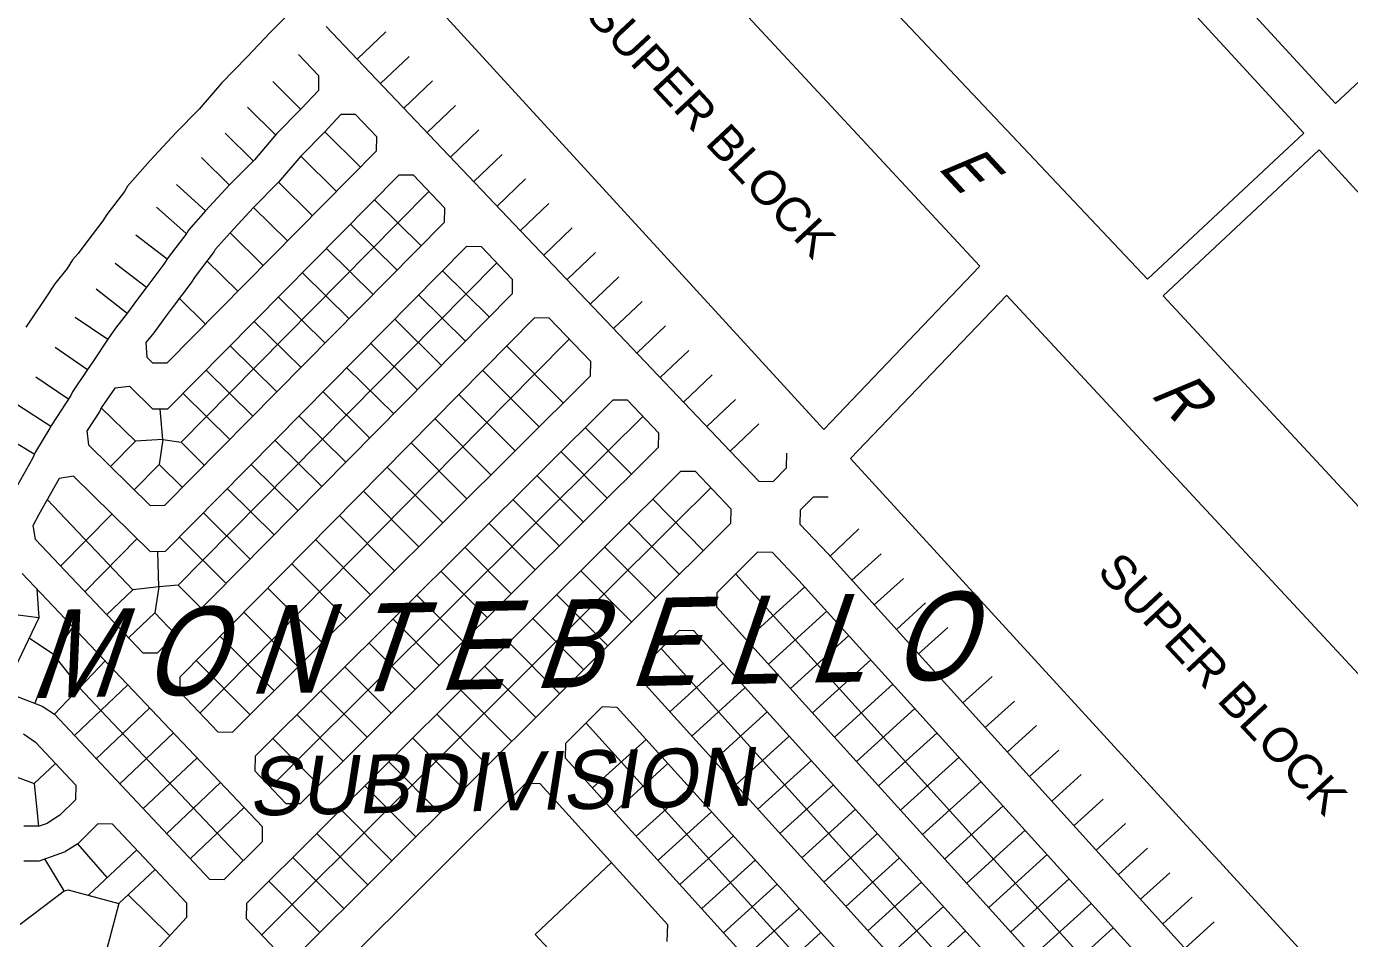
# Model space of a CAD drawing. Header units: metres. Extents: x -460 to 31334, y -1777 to 24987.
# Drawn here: x 75.7875 to 76.0672, y -751.7048 to -751.512 of the extents above; entities that cross this region are included whole.
import ezdxf
from ezdxf.enums import TextEntityAlignment as Align

# ---------------------------------------------------------------- set-up
doc = ezdxf.new("R2010")
doc.units = ezdxf.units.M
doc.header["$MEASUREMENT"] = 0
doc.layers.add('VICINITY_MAP', color=7, linetype='Continuous', lineweight=13)
doc.styles.add('LOT_NO', font='ARIALN.TTF', dxfattribs={"width": 1.5})
doc.styles.add('PX-0', font='leroy')
doc.styles.get("Standard").update_dxf_attribs({"font": 'arial.ttf'})

msp = doc.modelspace()

# ---------------------------------------------------------------- linework, layer by layer
at = {"layer": 'VICINITY_MAP', "color": 250, "lineweight": 0, "ltscale": 2}
for p, q in [((75.86462540460303, -751.4973773970183), (75.9560626920603, -751.5972034769222)), ((75.9889900117127, -751.5627576308581), (75.9560626920603, -751.5972034769222)), ((75.99466601393101, -751.5688739807835), (75.96170109147465, -751.6033591637994)), ((75.96170109147465, -751.6033591637994), (76.0756374712094, -751.7277484853079))]:
    msp.add_line(p, q, dxfattribs=at)
at = {"layer": 'VICINITY_MAP', "color": 250, "lineweight": 0}
for p, q in [((75.85090006603849, -751.5120502698717), (75.85744557705073, -751.5189281151307)), ((75.85744557705073, -751.5189281151307), (75.86347926299169, -751.5131859740557)), ((76.06421790264659, -751.5283433589292), (76.08037849128465, -751.5132339305935)), ((75.84503130228546, -751.517965706704), (75.84928930581464, -751.5224399012066)), ((75.85744557705073, -751.5189281151307), (75.93629165497703, -751.6017774331232)), ((75.8623734569212, -751.5241061975053), (75.86840714286222, -751.5183640564303)), ((75.84928930581464, -751.5224399012066), (75.84929822985174, -751.5255543204117)), ((75.83960282182267, -751.523704039837), (75.84552350349276, -751.5295626300021)), ((75.84929822985174, -751.5255543204117), (75.84559736203028, -751.5294879886843)), ((75.86730133679174, -751.5292842798799), (75.87333502273259, -751.5235421388046)), ((75.83425910643206, -751.5291043898992), (75.84017978810203, -751.5349629800644)), ((75.84559736203028, -751.5294879886843), (75.8403965766878, -751.5347438938729)), ((75.85400718633946, -751.530678793151), (75.8505928122031, -751.5343079460573)), ((75.85712160554465, -751.5306698691139), (75.85400718633946, -751.530678793151)), ((75.85712160554465, -751.5306698691139), (75.86151214112698, -751.5352833246993)), ((75.87222921666199, -751.5344623622544), (75.87826290260296, -751.5287202211794)), ((75.8771570965323, -751.5396404446288), (75.88319078247338, -751.5338983035539)), ((75.82957252900809, -751.5345995038949), (75.83549353622442, -751.5404577650453)), ((75.8403965766878, -751.5347438938729), (75.83571014964429, -751.5402388315445)), ((75.8505928122031, -751.5343079460573), (75.8455111352344, -751.5394434805177)), ((75.8505928122031, -751.5343079460573), (75.85814919149118, -751.5417725369944)), ((75.86151214112698, -751.5352833246993), (75.8614831115392, -751.5383976213949)), ((76.02452010502327, -751.565459026044), (76.05753703194517, -751.5345896745396)), ((75.8614831115392, -751.5383976213949), (75.81731162428355, -751.5831122633936)), ((75.8455111352344, -751.5394434805177), (75.84082483350767, -751.5449382712525)), ((75.8455111352344, -751.5394434805177), (75.85307182887766, -751.546912333403)), ((75.88208497640284, -751.5448185270034), (75.88811866234374, -751.5390763859284)), ((76.02781638588004, -751.5689846285868), (76.06080258608239, -751.5381440051922)), ((75.82451143796283, -751.539714802758), (75.83043244517904, -751.5455730639083)), ((75.83571014964429, -751.5402388315445), (75.83053139385487, -751.5454730554228)), ((75.86622272169058, -751.5434764636881), (75.81738738853602, -751.5929123005722)), ((75.84082483350767, -751.5449382712525), (75.83554802376534, -751.5502715993102)), ((75.84082483350767, -751.5449382712525), (75.84801012324073, -751.5520362803092)), ((75.86933701838609, -751.5435054932757), (75.86622272169058, -751.5434764636881)), ((75.86933701838609, -751.5435054932757), (75.87587433364678, -751.5503747266617)), ((75.88701285627315, -751.5499966093779), (75.89304654221394, -751.5442544683028)), ((75.81923899946077, -751.5454166018003), (75.82542022551422, -751.5510004512835)), ((75.83053139385487, -751.5454730554228), (75.82542022551422, -751.5510004512835)), ((75.8725822373737, -751.5469154812794), (75.86604469283446, -751.5535334147424)), ((75.81499686360928, -751.5502237783921), (75.82124217372359, -751.555735007995)), ((75.83554802376534, -751.5502715993102), (75.83057124722512, -751.5556536591861)), ((75.83554802376534, -751.5502715993102), (75.8427374971767, -751.5573737412255)), ((75.86110669508889, -751.5486553995167), (75.87098269057998, -751.5584114299683)), ((75.87587433364678, -751.5503747266617), (75.87584530405888, -751.5534890233572)), ((75.8919407361434, -751.5551746917524), (75.89797442208459, -751.5494325506774)), ((75.87584530405888, -751.5534890233572), (75.81681740286416, -751.6132427612063)), ((75.82542022551422, -751.5510004512835), (75.82178696674157, -751.5551176500566)), ((75.86604469283446, -751.5535334147424), (75.83047554813169, -751.5895399354733)), ((75.81068480098804, -751.5560987078663), (75.81731352053401, -751.5611422807408)), ((75.82143127997068, -751.5557303489329), (75.81750735959417, -751.5608875199197)), ((75.82178696674157, -751.5551176500566), (75.82143127997068, -751.5557303489329)), ((75.83057124722512, -751.5556536591861), (75.82744538601884, -751.5591958764436)), ((75.83057124722512, -751.5556536591861), (75.83758869028583, -751.5625858604262)), ((75.85602538870279, -751.5537991881927), (75.86590138419393, -751.5635552186441)), ((75.89686861601399, -751.560352774127), (75.9029023019549, -751.5546106330519)), ((75.88058491421026, -751.5585678656504), (75.81689316711635, -751.6230427983846)), ((75.85094408231674, -751.5589429768685), (75.86082007780777, -751.56869900732)), ((75.88369921090572, -751.5585968952382), (75.88058491421026, -751.5585678656504)), ((75.88369921090572, -751.5585968952382), (75.89023652616646, -751.565466128624)), ((75.81750735959417, -751.5608875199197), (75.81661401781093, -751.5622703000043)), ((75.8272170674079, -751.5595891734893), (75.82319282509911, -751.5648781966308)), ((75.82569964741248, -751.5615835040628), (75.83221795703452, -751.5680226349052)), ((75.82744538601884, -751.5591958764436), (75.8272170674079, -751.5595891734893)), ((75.90179649588424, -751.5655308565015), (75.90783018182532, -751.5597887154265)), ((75.80628934244709, -751.5620644474529), (75.81290811044829, -751.5671210728401)), ((75.81661401781093, -751.5622703000043), (75.81296082845734, -751.5670520686635)), ((75.84586277593058, -751.5640867655442), (75.85573877142184, -751.5738427959958)), ((75.87551253331742, -751.5637026190807), (75.8853885288085, -751.5734586495324)), ((75.88694442989345, -751.5620068832417), (75.88045053106293, -751.5685806343065)), ((75.80229438000964, -751.5675018531671), (75.80883354125353, -751.5726610120507)), ((75.81296082845734, -751.5670520686635), (75.81103600354066, -751.5696834947104)), ((75.82229576652571, -751.5662667298369), (75.8185204001324, -751.5712084196724)), ((75.82319282509911, -751.5648781966308), (75.82229576652571, -751.5662667298369)), ((75.89023652616646, -751.565466128624), (75.89020749657885, -751.5685804253195)), ((75.90672437575478, -751.5707089388761), (75.91275806169557, -751.5649667978009)), ((75.81103600354066, -751.5696834947104), (75.80891679432068, -751.5725554899603)), ((75.89020749657885, -751.5685804253195), (75.81524621054956, -751.6444634728874)), ((75.81984076328149, -751.5694801569098), (75.82537628383142, -751.5749484367504)), ((75.88045053106293, -751.5685806343065), (75.82484781913217, -751.6248670650477)), ((75.8407814695446, -751.5692305542201), (75.85065746503562, -751.5789865846716)), ((75.88033373681475, -751.5785755977815), (75.8704577413236, -751.5688195673299)), ((75.91165225562497, -751.5758870212507), (75.91768594156605, -751.5701448801755)), ((75.80891679432068, -751.5725554899603), (75.80636053843148, -751.5757955083077)), ((75.8185204001324, -751.5712084196724), (75.81662976662642, -751.5737931026792)), ((75.7978558109566, -751.5735015232791), (75.80475428184667, -751.5781693546307)), ((75.80636053843148, -751.5757955083077), (75.80476852366422, -751.5781483070059)), ((75.81662976662642, -751.5737931026792), (75.81443547291377, -751.5767668539543)), ((75.89494710673034, -751.5736592676126), (75.81997710649267, -751.649551136543)), ((75.83570016315832, -751.5743743428959), (75.84557615864952, -751.5841303733475)), ((75.87527894482093, -751.5836925460308), (75.86540294933019, -751.5739365155791)), ((75.8980614034258, -751.5736882972004), (75.89494710673034, -751.5736592676126)), ((75.8980614034258, -751.5736882972004), (75.90675045912963, -751.582818521024)), ((75.91658013549551, -751.5810651036252), (75.92261382143641, -751.57532296255)), ((75.80476852366422, -751.5781483070059), (75.80157378556908, -751.5829323689877)), ((75.81443547291377, -751.5767668539543), (75.812795285302, -751.5788457686577)), ((75.9022803689777, -751.5781214716562), (75.89495216087079, -751.5855397910823)), ((75.79360366526777, -751.5798167754945), (75.80045899270937, -751.5845477411283)), ((75.812795285302, -751.5788457686577), (75.81299256809677, -751.5819539459569)), ((75.83061885677222, -751.5795181315716), (75.84049485226336, -751.5892741620233)), ((75.8702241528274, -751.5888094942799), (75.86034815733632, -751.5790534638284)), ((75.88905879855321, -751.579619981378), (75.90100041204846, -751.5916151847348)), ((75.92150801536582, -751.5862431859996), (75.92754170130672, -751.5805010449245)), ((75.80157378556908, -751.5829323689877), (75.80046805083651, -751.5845346155992)), ((75.81299256809677, -751.5819539459569), (75.81419728536144, -751.5831363404003)), ((75.81419728536144, -751.5831363404003), (75.81731162428355, -751.5831122633936)), ((75.8651693608337, -751.5939264425291), (75.85529336534279, -751.5841704120776)), ((75.90675045912963, -751.582818521024), (75.90670842856957, -751.5859326693918)), ((75.78954044469577, -751.5860705893392), (75.79626581617504, -751.5906739517387)), ((75.80046805083651, -751.5845346155992), (75.79724162089741, -751.5892483309251)), ((75.82553755038617, -751.5846619202476), (75.83541354587726, -751.5944179506992)), ((75.89495216087079, -751.5855397910823), (75.82932068730872, -751.6519783021334)), ((75.90670842856957, -751.5859326693918), (75.83111106989156, -751.6611922887371)), ((75.88401022366361, -751.5847306360743), (75.8959095201543, -751.596683332522)), ((75.92643589523618, -751.5914212683741), (75.93246958117732, -751.5856791272992)), ((75.79724162089741, -751.5892483309251), (75.79689986202737, -751.5900311138448)), ((75.80618837214342, -751.5884661490205), (75.80334022114215, -751.5926272104033)), ((75.80623992960943, -751.5883914405281), (75.80618837214342, -751.5884661490205)), ((75.80623992960943, -751.5883914405281), (75.80934021644214, -751.5880949473918)), ((75.80934021644214, -751.5880949473918), (75.81427304961392, -751.5929363775788)), ((75.83047554813169, -751.5895399354733), (75.82021660777173, -751.5999250249051)), ((75.82065953516019, -751.5895999179932), (75.83053553065145, -751.5993559484448)), ((75.86011456883995, -751.5990433907783), (75.85023857334875, -751.5892873603267)), ((75.87891915431476, -751.5897989605231), (75.89081845080528, -751.601751656971)), ((75.78568550484061, -751.5920092492918), (75.79267195709701, -751.5965443385992)), ((75.79689986202737, -751.5900311138448), (75.7928421160459, -751.5962822032163)), ((75.80334022114215, -751.5926272104033), (75.80303270980346, -751.593331550933)), ((75.80334022114215, -751.5926272104033), (75.81056792792015, -751.5997209913116)), ((75.91145961332455, -751.5909970043916), (75.83585347146794, -751.6662653676758)), ((75.91457376169217, -751.591039034952), (75.91145961332455, -751.5909970043916)), ((75.91457376169217, -751.591039034952), (75.92110945082476, -751.5979065596467)), ((75.93136377510672, -751.5965993507485), (75.93739746104768, -751.5908572096737)), ((75.80303270980346, -751.593331550933), (75.80037573679635, -751.597424704078)), ((75.81738738853602, -751.5929123005722), (75.81427304961392, -751.5929363775788)), ((75.81639602779057, -751.5993110031582), (75.815830219075, -751.5929243390755)), ((75.85505977684625, -751.6041603390275), (75.84518378135505, -751.594404308576)), ((75.87391272192548, -751.5949523017538), (75.88572738145615, -751.60681998142)), ((75.9178245119, -751.5944548350113), (75.91049935194906, -751.6017472690222)), ((75.78206338847355, -751.5980778168415), (75.78919139804219, -751.6023869965488)), ((75.79246089536531, -751.5969787727597), (75.78945562513053, -751.6019499265394)), ((75.7928421160459, -751.5962822032163), (75.79246089536531, -751.5969787727597)), ((75.8007160683083, -751.6005204852534), (75.80037573679635, -751.597424704078)), ((75.90560225437719, -751.5968281949578), (75.91539644952076, -751.6066663430865)), ((75.92110945082476, -751.5979065596467), (75.9210674202647, -751.6010207080145)), ((75.93629165497703, -751.6017774331232), (75.94232534091816, -751.5960352920481)), ((75.8007160683083, -751.6005204852534), (75.81370306394183, -751.6132668382128)), ((75.81056792792015, -751.5997209913116), (75.80533444161381, -751.6050532823616)), ((75.81639602779057, -751.5993110031582), (75.81056792792015, -751.5997209913116)), ((75.81639602779057, -751.5993110031582), (75.81556919361248, -751.6046295859978)), ((75.81639602779057, -751.5993110031582), (75.82021660777173, -751.5999250249051)), ((75.82021660777173, -751.5999250249051), (75.82515460551735, -751.604803040131)), ((75.8500049848526, -751.6092772872767), (75.84012898936152, -751.5995212568251)), ((75.9210674202647, -751.6010207080145), (75.84545005949235, -751.6763002400927)), ((75.8688639710565, -751.6000631345937), (75.88063631210713, -751.6118883058691)), ((75.78881534426068, -751.6033788119593), (75.78567305141712, -751.6090251946016)), ((75.78945562513053, -751.6019499265394), (75.78881534426068, -751.6033788119593)), ((75.91049935194906, -751.6017472690222), (75.84449180761169, -751.6674599175539)), ((75.90052475096661, -751.6018830140756), (75.91031894611012, -751.6117211622044)), ((75.93629165497703, -751.6017774331232), (75.94234794522873, -751.6081412184897)), ((75.94819244853056, -751.6053586023733), (75.94823447909096, -751.6022444540056)), ((75.81556919361248, -751.6046295859978), (75.81031842786814, -751.6099449177892)), ((75.81556919361248, -751.6046295859978), (75.82052299870281, -751.6094915995038)), ((75.92581860501963, -751.6060850430143), (75.83405277549224, -751.6974408988261)), ((75.84495019285873, -751.6143942355259), (75.83507419736765, -751.6046382050744)), ((75.8638152201874, -751.6051739674336), (75.87554524275794, -751.6169566303182)), ((75.92893275338736, -751.6061270735746), (75.92581860501963, -751.6060850430143)), ((75.92893275338736, -751.6061270735746), (75.93641993111083, -751.6139943966473)), ((75.94819244853056, -751.6053586023733), (75.94535655659757, -751.6081818246541)), ((75.79443592839243, -751.6075529755433), (75.79170370494131, -751.612462504934)), ((75.79751836695351, -751.6071077125405), (75.79443592839243, -751.6075529755433)), ((75.79751836695351, -751.6071077125405), (75.8137788281943, -751.6230668753913)), ((75.89544724755609, -751.6069378331936), (75.90524144269972, -751.6167759813222)), ((75.94234794522873, -751.6081412184897), (75.94535655659757, -751.6081818246541)), ((75.79194421404242, -751.6120303343885), (75.81003897648361, -751.6310954706616)), ((75.83989540086515, -751.619511183775), (75.83001940537406, -751.6097551533235)), ((75.85876646931837, -751.6102848002735), (75.87045417340892, -751.6220249547672)), ((75.89036974414552, -751.6119926523113), (75.90016393928926, -751.62183080044)), ((75.91995494311175, -751.6119225083821), (75.93061735120637, -751.6228551810598)), ((75.9321835035953, -751.6095428736342), (75.92480149224565, -751.6168919050536)), ((75.95390089939872, -751.6114288066148), (75.95111850438047, -751.6141987709841)), ((75.95390089939872, -751.6114288066148), (75.95701504776662, -751.6114708371749)), ((75.79170370494131, -751.612462504934), (75.79013147677313, -751.6151565698233)), ((75.79477104467321, -751.6261404261215), (75.80563370931998, -751.6150726815843)), ((75.81370306394183, -751.6132668382128), (75.81681740286416, -751.6132427612063)), ((75.8348406088715, -751.6246281320243), (75.82496461338025, -751.6148721015727)), ((75.93641993111083, -751.6139943966473), (75.93637773881238, -751.617120528605)), ((75.95107647382025, -751.6173129193515), (75.95111850438047, -751.6141987709841)), ((75.79013147677313, -751.6151565698233), (75.78897729840412, -751.6174262461038)), ((75.78942553719662, -751.6205082533409), (75.78897729840412, -751.6174262461038)), ((75.92480149224565, -751.6168919050536), (75.84370221562665, -751.6976288619296)), ((75.93637773881238, -751.617120528605), (75.84456016174568, -751.7085279007682)), ((75.85371771844916, -751.6153956331133), (75.86536310405984, -751.6270932792162)), ((75.88529224073505, -751.6170474714293), (75.89508643587862, -751.6268856195579)), ((75.91483568988514, -751.6170188907942), (75.92560930454317, -751.6278408537357)), ((75.95107647382025, -751.6173129193515), (75.95691615347994, -751.6234490961892)), ((75.78942553719662, -751.6205082533409), (75.81213193423133, -751.6444323338666)), ((75.79987422724201, -751.6315172787557), (75.81092097446117, -751.6202619762894)), ((75.81990982138672, -751.6199890498219), (75.8297858168778, -751.6297450802734)), ((75.84866896758001, -751.6205064659532), (75.8602720347107, -751.6321616036654)), ((75.95740648404671, -751.6239906736042), (75.96345332952927, -751.6182360088503)), ((75.81689316711635, -751.6230427983846), (75.8137788281943, -751.6230668753913)), ((75.8155432024526, -751.6304680872291), (75.81533599765538, -751.6230548368881)), ((75.88021473732454, -751.622102290547), (75.8900089324681, -751.6319404386757)), ((75.90976698509644, -751.622064950599), (75.92054059975436, -751.6328869135405)), ((75.94209212894094, -751.6231848201203), (75.93355938279592, -751.6316794453038)), ((75.94520627730856, -751.6232268506803), (75.94209212894094, -751.6231848201203)), ((75.94520627730856, -751.6232268506803), (75.95081106433753, -751.6291162087189)), ((75.95691615347994, -751.6234490961892), (76.05211208574065, -751.7285944214266)), ((75.968204731725, -751.6235072245877), (75.96203012712255, -751.6290975562563)), ((75.82484781913217, -751.6248670650477), (75.81961992940825, -751.6301592395236)), ((75.84362021671097, -751.625617298793), (75.85518096536168, -751.6372299281145)), ((75.78664622214751, -751.6276627315385), (75.83745165995589, -751.6811927294247)), ((75.87513723391402, -751.6271571096648), (75.8849314290573, -751.6369952577935)), ((75.90469828030791, -751.6271110104036), (75.9154718949656, -751.6379329733452)), ((75.93745144366062, -751.6278047726396), (75.9453654051353, -751.6365458609762)), ((75.97289803110414, -751.6286910436643), (75.96672342650163, -751.6342813753326)), ((75.78973580308934, -751.6309179984631), (75.7901640577893, -751.6370099038355)), ((75.81003897648361, -751.6310954706616), (75.80448072928243, -751.63637081521)), ((75.8155432024526, -751.6304680872291), (75.81003897648361, -751.6310954706616)), ((75.8155432024526, -751.6304680872291), (75.81465741445749, -751.6359615831417)), ((75.81961992940825, -751.6301592395236), (75.8155432024526, -751.6304680872291)), ((75.81961992940825, -751.6301592395236), (75.82455792715388, -751.6350372547494)), ((75.83857146584205, -751.630728131633), (75.8500898960126, -751.6422982525635)), ((75.93347863421855, -751.6347928303253), (75.93355938279592, -751.6316794453038)), ((75.93970535091626, -751.6416703316723), (75.95205456012116, -751.6304896683353)), ((75.95081106433753, -751.6291162087189), (76.0450495370714, -751.7332040056459)), ((75.8700597305035, -751.6322119287826), (75.8798539256469, -751.6420500769112)), ((75.89962957551899, -751.6321570702085), (75.91040319017719, -751.6429790331499)), ((75.97759133048339, -751.6338748627408), (75.97141672588106, -751.6394651944092)), ((75.7901640577893, -751.6370099038355), (75.78005614849417, -751.6357617251325)), ((75.7901640577893, -751.6370099038355), (75.78274191685472, -751.6525569394034)), ((75.81465741445749, -751.6359615831417), (75.80909916725625, -751.64123692769)), ((75.81465741445749, -751.6359615831417), (75.81896987835518, -751.6405053129721)), ((75.83352271497301, -751.6358389644728), (75.84499882666364, -751.6473665770126)), ((75.86498222709258, -751.6372667479004), (75.87477642223621, -751.6471048960292)), ((75.89456087073046, -751.6372031300131), (75.90533448538832, -751.6480250929548)), ((75.93347863421855, -751.6347928303253), (76.0337073090588, -751.7454968947102)), ((75.94436346174052, -751.6468152844657), (75.95671267094531, -751.6356346211286)), ((75.9453654051353, -751.6365458609762), (76.03386951079415, -751.7342999640489)), ((75.79734462925359, -751.6389348656738), (75.79327232872174, -751.6447912799906)), ((75.92551075454139, -751.6396921154458), (75.91780065901565, -751.6473677652904)), ((75.92862413956283, -751.639772864023), (75.92551075454139, -751.6396921154458)), ((75.92862413956283, -751.639772864023), (76.0140840471156, -751.7341646049406)), ((75.98228462986259, -751.6390586818172), (75.97611002526014, -751.6446490134858)), ((75.79327232872174, -751.6447912799906), (75.78810089819069, -751.641331570043)), ((75.82847396410403, -751.6409497973126), (75.8399077573145, -751.6524349014617)), ((75.85990472368223, -751.6423215670184), (75.8696989188258, -751.652159715147)), ((75.88949216594165, -751.6422491898179), (75.90026578059968, -751.6530711527594)), ((75.94902157256462, -751.6519602372589), (75.96137078176952, -751.6407795739218)), ((75.79327232872174, -751.6447912799906), (75.78932549740523, -751.6550819680305)), ((75.7988146510549, -751.6517731715528), (75.79327232872174, -751.6447912799906)), ((75.81213193423133, -751.6444323338666), (75.81524621054956, -751.6444634728874)), ((75.92169271988035, -751.6434930926262), (75.9291608744515, -751.6517417805968)), ((75.98697792924168, -751.6442425008938), (75.98080332463934, -751.6498328325624)), ((75.80418226599159, -751.6461391866267), (75.79344703611815, -751.6574071564788)), ((75.82342732499109, -751.6460584924291), (75.83481881742227, -751.6575011059673)), ((75.85482722027166, -751.6473763861361), (75.86462141541517, -751.6572145342648)), ((75.884423461153, -751.6472952496226), (75.89519707581115, -751.6581172125642)), ((75.91780065901565, -751.6473677652904), (75.91771991043817, -751.6504811503119)), ((75.93482092867043, -751.6466173099006), (75.9235008202325, -751.656866251293)), ((75.95367968338877, -751.6571051900521), (75.96602889259356, -751.645924526715)), ((75.77590168412644, -751.649933475876), (75.79086138930336, -751.6556710351773)), ((75.79770241793659, -751.6619347013581), (75.80899843149649, -751.6512136302377)), ((75.81997710649267, -751.649551136543), (75.81994596747165, -751.6526654128613)), ((75.91771991043817, -751.6504811503119), (76.00543138830352, -751.7473597841794)), ((75.95833779421292, -751.6622501428456), (75.97068700341777, -751.6510694795085)), ((75.99167122862093, -751.6494263199703), (75.98549662401854, -751.6550166516388)), ((75.79875046962593, -751.6518405380102), (75.80329399641658, -751.6566277220204)), ((75.81994596747165, -751.6526654128613), (75.82799695070725, -751.661148148847)), ((75.82932068730872, -751.6519783021334), (75.82420695968318, -751.6571549107164)), ((75.84974971686125, -751.652431205254), (75.85954391200477, -751.6622693533826)), ((75.87935475636442, -751.6523413094274), (75.89012837102234, -751.663163272369)), ((75.92815685666432, -751.6620089128891), (75.93947696510213, -751.6517599714967)), ((75.9291608744515, -751.6517417805968), (76.008313493792, -751.7391670277296)), ((75.79086138930336, -751.6556710351773), (75.79344703611815, -751.6574071564788)), ((75.80218410748876, -751.6669093383971), (75.81360625212727, -751.6560685559951)), ((75.80329399641658, -751.6566277220204), (75.82787369194199, -751.6825255610366)), ((75.90925957064303, -751.6558706954318), (75.90154947511718, -751.6635463452764)), ((75.91237295566458, -751.655951444009), (75.90925957064303, -751.6558706954318)), ((75.91237295566458, -751.655951444009), (76.0020135262713, -751.7549607895457)), ((75.93281289309613, -751.667151574485), (75.94413300153394, -751.6569026330927)), ((75.96299590503708, -751.6673950956388), (75.97534511424192, -751.6562144323018)), ((75.99636452800019, -751.6546101390469), (75.99018992339774, -751.6602004707154)), ((75.826227953733, -751.6922846556143), (75.79344703611815, -751.6574071564788)), ((75.84467221345062, -751.6574860243718), (75.8544664085943, -751.6673241725005)), ((75.87428605157572, -751.6573873692321), (75.88505966623353, -751.6682093321738)), ((75.90582716033401, -751.6592877710785), (75.91322803477476, -751.6674621471432)), ((76.00105782737933, -751.6597939581235), (75.99488322277688, -751.665384289792)), ((75.75714319803456, -751.6601919903234), (75.78914742860991, -751.6720449662462)), ((75.78689199971308, -751.661582741659), (75.78947764652793, -751.6633188629604)), ((75.8071770762125, -751.6721700667118), (75.81859922085084, -751.6613292843099)), ((75.82799695070725, -751.661148148847), (75.83111106989156, -751.6611922887371)), ((75.83959471003999, -751.6625408434896), (75.8493889051835, -751.6723789916183)), ((75.86921734678697, -751.6624334290368), (75.879990961445, -751.6732553919784)), ((75.93746892952777, -751.672294236081), (75.94878903796575, -751.6620452946888)), ((75.96765401586123, -751.6725400484321), (75.98000322506607, -751.661359385095)), ((75.7979854756311, -751.6723708305005), (75.78947764652793, -751.6633188629604)), ((75.90146872653969, -751.6666597302979), (75.90154947511718, -751.6635463452764)), ((75.91850246464168, -751.6627215779806), (75.90718235620403, -751.6729705193729)), ((76.0057511267587, -751.6649777771997), (75.99957652215608, -751.6705681088683)), ((75.78914742860991, -751.6720449662462), (75.7936774409867, -751.6677872652585)), ((75.81217004493607, -751.6774307950268), (75.82359218957464, -751.6665900126247)), ((75.83585347146794, -751.6662653676758), (75.8358093315781, -751.6693794868603)), ((75.84449180761169, -751.6674599175539), (75.83909073358484, -751.6728368617016)), ((75.86414864199821, -751.6674794888415), (75.87492225665619, -751.6783014517831)), ((75.90146872653969, -751.6666597302979), (75.995731864883, -751.770774770758)), ((75.91180207970393, -751.6780730727952), (75.92312218814197, -751.6678241314028)), ((75.91322803477476, -751.6674621471432), (75.99176333427874, -751.7542055553208)), ((75.94212496595964, -751.6774368976771), (75.95344507439762, -751.6671879562848)), ((75.97231212668527, -751.6776850012255), (75.98466133589022, -751.6665043378883)), ((75.8358093315781, -751.6693794868603), (75.84233594030775, -751.6762561002029)), ((76.01044442613795, -751.6701615962764), (76.00426982153527, -751.6757519279449)), ((75.78914742860991, -751.6720449662462), (75.79010144010692, -751.6810808508795)), ((75.7979854756311, -751.6723708305005), (75.79792629590577, -751.6754847001806)), ((75.8171630136597, -751.6826915233414), (75.82858515829821, -751.6718507409394)), ((75.89300838674467, -751.6720492754177), (75.85038906183604, -751.7144781939072)), ((75.85907993720963, -751.6725255486463), (75.86985355186738, -751.6833475115878)), ((75.89612177176599, -751.6721300239951), (75.89300838674467, -751.6720492754177)), ((75.89612177176599, -751.6721300239951), (75.92304621183877, -751.7018684691266)), ((75.91642180320451, -751.6831756262172), (75.92774191164204, -751.6729266848251)), ((75.94678100239145, -751.6825795592732), (75.95810111082932, -751.6723306178808)), ((75.97697023750953, -751.6828299540186), (75.98931944671438, -751.6716492906817)), ((75.79461371130066, -751.67875104728), (75.79792629590577, -751.6754847001806)), ((75.84233594030775, -751.6762561002029), (75.84545005949235, -751.6763002400927)), ((76.01513772551704, -751.6753454153529), (76.00896312091459, -751.6809357470215)), ((75.79461371130066, -751.67875104728), (75.79197705358308, -751.6804086729026)), ((75.82215598238344, -751.6879522516562), (75.83357812702172, -751.6771114692541)), ((75.85401123242093, -751.6775716084511), (75.86478484707897, -751.6883935713927)), ((75.92104152670464, -751.6882781796396), (75.9323616351424, -751.6780292382472)), ((75.95143703882326, -751.6877222208693), (75.96275714726102, -751.6774732794769)), ((75.98162834833363, -751.687974906812), (75.99397755753853, -751.6767942434749)), ((75.79010144010692, -751.6810808508795), (75.78698701890517, -751.6810726531719)), ((75.79010144010692, -751.6810808508795), (75.79197705358308, -751.6804086729026)), ((75.7983968685819, -751.684768624896), (75.80264381890294, -751.6805809540845)), ((75.80575768858279, -751.6806401338098), (75.80264381890294, -751.6805809540845)), ((75.8213557480891, -751.6972358042955), (75.80575768858279, -751.6806401338098)), ((75.83740752006582, -751.684306848609), (75.83745165995589, -751.6811927294247)), ((75.98628645915784, -751.6931198596053), (75.99863566836274, -751.6819391962683)), ((76.01983102489623, -751.6805292344294), (76.01365642029407, -751.6861195660979)), ((75.7983968685819, -751.684768624896), (75.79576021086433, -751.6864262505186)), ((75.80461618101293, -751.6919413581294), (75.7983968685819, -751.684768624896)), ((75.82787369194199, -751.6825255610366), (75.83337473813157, -751.6883216136562)), ((75.83740752006582, -751.684306848609), (75.82934195619708, -751.6923363787034)), ((75.84894252763229, -751.6826176682557), (75.85971614229027, -751.6934396311974)), ((75.92566125020494, -751.6933807330618), (75.93698135864253, -751.6831317916693)), ((75.95609307525507, -751.6928648824654), (75.96741318369288, -751.682615941073)), ((75.79008201374955, -751.6884611895387), (75.79576021086433, -751.6864262505186)), ((75.80064926836451, -751.695669808848), (75.81086204428686, -751.6860709507181)), ((75.84387382284359, -751.6876637280606), (75.85464743750134, -751.698485691002)), ((75.96074911168682, -751.6980075440614), (75.9720692201247, -751.6877586026691)), ((75.99094456998199, -751.6982648123986), (76.00329377918689, -751.6870841490617)), ((76.02452432427549, -751.685713053506), (76.0183497196731, -751.6913033851745)), ((75.79008201374955, -751.6884611895387), (75.7869675925478, -751.6884529918309)), ((75.79551325812355, -751.6947462643232), (75.79144478065984, -751.6879728043162)), ((75.80706292542106, -751.697430824835), (75.81474913734621, -751.6902066520552)), ((75.91117851221543, -751.688760418109), (75.89503571881062, -751.7039285917074)), ((75.93028097370507, -751.698483286484), (75.941601082143, -751.6882343450916)), ((75.826227953733, -751.6922846556143), (75.82934195619708, -751.6923363787034)), ((75.83880511805478, -751.6927097878654), (75.84957873271293, -751.7035317508069)), ((75.93490069720536, -751.703585839906), (75.94622080564312, -751.6933368985138)), ((75.96540514811858, -751.7031502056575), (75.9767252565565, -751.6929012642652)), ((75.99560268080609, -751.7034097651919), (76.00795189001099, -751.6922291018549)), ((76.02921762365463, -751.6908968725825), (76.02304301905224, -751.696487204251)), ((75.78619261605706, -751.7017980570636), (75.79551325812355, -751.6947462643232)), ((75.79551325812355, -751.6947462643232), (75.79638119481467, -751.6944979118026)), ((75.79638119481467, -751.6944979118026), (75.80706292542106, -751.697430824835)), ((75.80903022996796, -751.6955817803257), (75.81782353501944, -751.7042201321173)), ((76.03391092303394, -751.6960806916592), (76.02773631843144, -751.7016710233275)), ((75.80706292542106, -751.697430824835), (75.80267239699884, -751.7140106802958)), ((75.8213557480891, -751.6972358042955), (75.8213744214487, -751.7003501803051)), ((75.83405277549224, -751.6974408988261), (75.83400105240338, -751.7005549012903)), ((75.84370221562665, -751.6976288619296), (75.83726971776463, -751.7040326219156)), ((75.93952042070566, -751.7086883933283), (75.95084052914319, -751.6984394519361)), ((75.97006118455045, -751.7082928672535), (75.98138129298837, -751.6980439258612)), ((76.00026079163024, -751.7085547179853), (76.01261000083514, -751.6973740546482)), ((75.8213744214487, -751.7003501803051), (75.81427264859013, -751.7080900839294)), ((75.84144615928147, -751.7084761776792), (75.83400105240338, -751.7005549012903)), ((76.03860422241314, -751.7012645107355), (76.03242961781064, -751.706854842404)), ((75.89503571881062, -751.7039285917074), (75.90883996106231, -751.7186198153626)), ((75.92304621183877, -751.7018684691266), (75.92290334668485, -751.7054055054748)), ((75.94414014420579, -751.7137909467507), (75.95546025264366, -751.7035420053583)), ((75.97471722098248, -751.7134355288495), (75.98603732942001, -751.7031865874573)), ((76.00491890245445, -751.7136996707785), (76.01726811165923, -751.7025190074414))]:
    msp.add_line(p, q, dxfattribs=at)
for points in [[(76.06421790264659, -751.5283433589292), (75.98196427424637, -751.4388159524216)], [(76.05753703194512, -751.5345896745395), (75.9752648713582, -751.4450420970237)], [(75.89666200505724, -751.4632615939227), (75.9890363836156, -751.5627091203977)], [(75.94096794513945, -751.4769162245549), (76.0245201050231, -751.5654590260436)], [(76.14231721881578, -751.6268670658395), (76.06080258608239, -751.5381440051921)], [(75.99471508696195, -751.5688226446258), (76.11047179802961, -751.6934428993784)], [(76.02783264509219, -751.5689694269497), (76.10964680024028, -751.6572795283773)]]:
    msp.add_lwpolyline(points, dxfattribs=at)
at = {"layer": 'VICINITY_MAP', "color": 250, "lineweight": 0, "ltscale": 2}
msp.add_lwpolyline([(75.84532938895723, -751.5070292226), (75.83908490246114, -751.5133110318025), (75.83420601328146, -751.5184968240268), (75.82873361978056, -751.5240272159774), (75.82404690697109, -751.5295224887155), (75.81909174800245, -751.5345307208954), (75.81367412001941, -751.5403895329108), (75.80888381985403, -751.5458178877843), (75.80823768976182, -751.5469308984831), (75.8045425379812, -751.5517874010941), (75.80365767176153, -751.5531570620786), (75.80028308818248, -751.5575741553175), (75.79849724903579, -751.5600155740705), (75.79730011127691, -751.5613435628458), (75.79615277664703, -751.5631796769057), (75.79357578842331, -751.566445973195), (75.79163238335502, -751.569318082808), (75.78847799536948, -751.5740417212363), (75.78742374597658, -751.5755693638683)], dxfattribs=at)
at = {"layer": 'VICINITY_MAP', "color": 250, "lineweight": 0}
for points, knots in [([(76.56406312716598, -751.5783062179324), (76.56330217549652, -751.5777664104359), (76.56072139233004, -751.5760793605117), (76.55660389475787, -751.5740202630653), (76.55284570134222, -751.5708777329301), (76.5520436866529, -751.5671342264446), (76.55138543811137, -751.563630591741), (76.55216179040298, -751.557920201307), (76.5568192833552, -751.5526289125125), (76.55612728808603, -751.5450855235842), (76.55994921796832, -751.5397663750448), (76.5579177870577, -751.5309347462149), (76.5551914296181, -751.5216750707345), (76.554235366314, -751.5100283250838), (76.54647938408425, -751.4999924932594), (76.54361408066268, -751.487807505528), (76.53820965075982, -751.4776277901193), (76.53249596239522, -751.4705101087716), (76.52583137763133, -751.4659449148357), (76.51953837413043, -751.4611144115826), (76.51317294838628, -751.4575513684789), (76.50621945875247, -751.457369176635), (76.49964915879787, -751.4551247606407), (76.49515453341803, -751.4502719068307), (76.49091668540171, -751.4441798871804), (76.49313503724221, -751.4380276790841), (76.49279555156363, -751.4327561293172), (76.49606088142383, -751.4302592737799), (76.49587001011525, -751.4273347449202), (76.49543991458734, -751.4233734420515), (76.49981802425157, -751.4201867251231), (76.49915943367114, -751.4138073505433), (76.49477619679982, -751.4103749672547), (76.49278876792442, -751.4037760646535), (76.48479226715142, -751.4028104537116), (76.47651144709909, -751.4007147663463), (76.46698894846787, -751.3966402702727), (76.45631204666938, -751.3958921253733), (76.44739027486878, -751.3937803836031), (76.44016815851745, -751.3937365707094), (76.43318432242324, -751.391752388441), (76.42725480133777, -751.3878293868851), (76.41675973892876, -751.388100076018), (76.40948721112295, -751.3811723962633), (76.39823960718513, -751.3752349011124), (76.39126201530723, -751.3647216090712), (76.38008681144987, -751.3596897939171), (76.37083874197594, -751.3533276443721), (76.36235292462334, -751.349384831777), (76.35353240680473, -751.3461368885787), (76.34801549792877, -751.348649136924), (76.34306095473232, -751.3504609367538), (76.3375609528656, -751.3471893965135), (76.33104827358017, -751.3444147578872), (76.32375025767624, -751.3394533518817), (76.31694301694921, -751.3361879927689), (76.31104949973718, -751.3336281681052), (76.3053627626631, -751.3330386911061), (76.30262138767512, -751.338343313009), (76.29820320248251, -751.3360499993621), (76.29614690174458, -751.3381813171592), (76.29477045924529, -751.3410860455481), (76.29221691468939, -751.3375399713487), (76.28871018062887, -751.3394575524986), (76.28516024723581, -751.3395002965437), (76.28316267006659, -751.3421447989235), (76.28229808188985, -751.3441681392351), (76.27953694359724, -751.3461523694349), (76.27490411479698, -751.3454365261852), (76.26816936573164, -751.342281199038), (76.2693200366001, -751.3342048062955), (76.26736679497424, -751.3253348080646), (76.26003094722324, -751.3163273397041), (76.24877727052575, -751.317314951896), (76.24065918207612, -751.3167346280775), (76.2341603699752, -751.3147591496778), (76.22715507174411, -751.3122243948785), (76.22226754748766, -751.3016190815235), (76.21752035260295, -751.2908590292313), (76.21166890623897, -751.2784230207762), (76.20795786016271, -751.2675820955433), (76.20299528576152, -751.2571997936527), (76.20423828960787, -751.2463538787476), (76.19688227281006, -751.2410013787145), (76.19590514623428, -751.2319171032309), (76.18506391851895, -751.228205484303), (76.17362009887529, -751.2296132075821), (76.16212346770101, -751.2275860078923), (76.15161711939504, -751.2288589039441), (76.14356273737957, -751.229324517836), (76.13360889304334, -751.2276913844657), (76.13147155548421, -751.2153101550904), (76.12528953807464, -751.2050911414641), (76.11680055716795, -751.1995786838506), (76.1106224002416, -751.1894653545432), (76.10061397799029, -751.1830115209538), (76.08837030905039, -751.1789345921013), (76.0807798206925, -751.1714443760488), (76.07096135662869, -751.1693392746093), (76.06119467175819, -751.1668996401318), (76.05375675850183, -751.1663056739823), (76.04707828942918, -751.1642704060533), (76.04469012590937, -751.1671327071283), (76.04166987560342, -751.1663833331961), (76.03800700174509, -751.1650460061878), (76.03744608037198, -751.1598511126942), (76.03380215291776, -751.1553504068298), (76.03480186470449, -751.1475827036847), (76.02773750484255, -751.1458725282181), (76.02268273440063, -751.1431989173936), (76.01568427355784, -751.1424246793031), (76.01060131327904, -751.1388386964973), (76.0051210666237, -751.1386709511307), (76.0020011032783, -751.1383512242926), (75.99790766049045, -751.1381096986348), (75.9940761532032, -751.1373591001095), (75.98941128544425, -751.1365014414633), (75.98616954384767, -751.1326488047368), (75.98662916650733, -751.1267768922411), (75.9865641036979, -751.1204425079466), (75.98657936947893, -751.1124650057603), (75.98730413039607, -751.1053741432593), (75.9863520201327, -751.0988300203369), (75.9858843379991, -751.0941686309413), (75.98520092125335, -751.0894745612986), (75.99111998170042, -751.0860701078482), (75.98774095797074, -751.0759032173015), (75.98609113911743, -751.067240766821), (75.98485241177633, -751.0591605304088), (75.9839607088324, -751.0521715054758), (75.98278043496032, -751.042829360553), (75.98317369500131, -751.0325201573085), (75.97870370344253, -751.0217456859692), (75.97551249983786, -751.0127901388339), (75.97570132718704, -751.0024634968407), (75.97440938476922, -750.9947395905084), (75.97169366200131, -750.9869566985325), (75.96828673763258, -750.9813930793189), (75.96491686122971, -750.9742927153649), (75.96191168852812, -750.9663628320345), (75.95368607803363, -750.9652036665756), (75.94745134656011, -750.9645972558844), (75.94084480467893, -750.9641331942521), (75.937086966773, -750.9584162196735), (75.93293099645882, -750.9543552435711), (75.92738098592588, -750.9490836144686), (75.92353147479486, -750.941753113027), (75.92126642665517, -750.9341352609324), (75.91883518345065, -750.9295369978556), (75.91751442842872, -750.9275085700115), (75.91703007533016, -750.9267646960188)], [10.62816797352255, 10.62816797352255, 10.62816797352255, 10.62816797352255, 10.82716115210724, 11.28901580526096, 11.62278491554093, 11.8090503529734, 12.08791189627406, 12.38537706241625, 13.00499348674498, 13.4843773378407, 13.9081476050685, 14.30065653930377, 15.31690094752706, 16.03014396404815, 16.71527495973237, 17.94689617263959, 18.66123656352309, 19.15980062257157, 19.87828611292238, 20.36778992094409, 20.86312275931733, 21.39393483816216, 21.83317808759686, 22.2946920230104, 22.80445138176979, 23.28200471685744, 23.61421765863685, 23.85886131188304, 24.05520529553558, 24.2019079375848, 24.69067321465538, 25.00038335981366, 25.42126947127971, 25.83797030197113, 26.32282146707478, 26.94717491464406, 27.72663060337631, 28.48753832956566, 29.21689060551006, 29.67627571100385, 30.01644968446328, 30.75594465032039, 31.13391109510998, 32.18033096023182, 32.73197276010276, 33.85032503855365, 34.73640071124161, 35.30222934209738, 36.23547105662837, 36.77334418022632, 37.18150240319105, 37.4981707765538, 37.83449245640851, 38.46109712209873, 39.04036539253874, 39.70386355344284, 40.05571546386238, 40.4468247156253, 40.76024511437176, 41.07052472622025, 41.22067356264233, 41.37121018675332, 41.59803092492724, 41.79660429699767, 42.13677827027101, 42.30978452060143, 42.46416327544923, 42.60412329427098, 42.99629634366283, 43.39822430405967, 44.03920061247411, 44.45426494696915, 45.38998306160042, 46.14501684982646, 46.735325091718, 47.12799929650252, 47.60188628414103, 48.25322454668041, 49.47068950191714, 50.17866179369936, 51.16901640497565, 51.92135947445928, 52.61025645049875, 53.29320187384215, 53.63341133466188, 54.43676562324461, 55.28492043108196, 56.18617345899432, 56.8715696354982, 57.52425742245988, 57.9467461941711, 58.85087238003274, 59.77865617662284, 60.51702478564987, 60.93729227211855, 62.28211620498129, 62.93085367931043, 63.67795491011956, 64.47248206453247, 65.0258604641326, 65.80638641022324, 66.16555677053712, 66.30551678918023, 66.5180425465142, 66.75850307154833, 67.08905869947769, 67.49764237988902, 67.99636582082084, 68.44069087296974, 68.81360643633208, 69.25251995137292, 69.90386292197977, 70.06754208246683, 70.41197478465882, 70.57565394516213, 70.9403847660169, 71.25010125001972, 71.56274829127375, 71.90547811530695, 72.45954255364799, 72.93231715704142, 73.6018507956443, 73.97800475652589, 74.32189860026219, 74.64936842363956, 74.84568819602387, 75.62392835102817, 76.40380524783554, 76.8971084325646, 77.33993328630426, 77.9123390796577, 78.90836935143054, 79.49125320730973, 80.38451466770341, 80.9061648565897, 81.68050178830451, 82.0416066760838, 82.66074629407329, 83.05480600434925, 83.75476115937624, 84.26502211936645, 84.6757403985421, 85.1466004594174, 85.561693199626, 86.04707228964057, 86.40453320301395, 87.18502111416488, 87.77303167415603, 88.10014993612332, 88.28958128407369, 88.28958128407369, 88.28958128407369, 88.28958128407369]), ([(76.03579791570951, -751.1788948336306), (76.03801667127613, -751.1784586723239), (76.04214389923573, -751.1785200680317), (76.04830784869017, -751.1768264831394), (76.05455915253731, -751.1761012367688), (76.06454846795828, -751.1776824805754), (76.07550959240757, -751.1814698800288), (76.08562211112172, -751.1899729641959), (76.09514819486515, -751.1942144898069), (76.10314496993595, -751.2003788625677), (76.11043495387327, -751.2079746998278), (76.11613431601972, -751.2160498406502), (76.12350556750476, -751.2218499753412), (76.12458863802948, -751.2288078542082), (76.12769148861997, -751.2334812441221), (76.1319436565957, -751.2385506601053), (76.13927617779763, -751.2377292814231), (76.14872427395721, -751.2392168398164), (76.15959360714493, -751.2374488529997), (76.17058840821193, -751.2391802469909), (76.17990574891712, -751.2350052733922), (76.18701797107934, -751.2416578516014), (76.19419958654737, -751.2464011823008), (76.19340181662199, -751.2540859348635), (76.19682623503274, -751.2587292233771), (76.19369005106142, -751.2638090961166), (76.19588328856025, -751.2677546657242), (76.19421501752635, -751.271739746802), (76.19644774135622, -751.274933932161), (76.19816229279644, -751.2788556530435), (76.1995260485653, -751.2834886629265), (76.20112730464677, -751.2886628673897), (76.20600882156788, -751.2929053400046), (76.20671932283602, -751.3012944894405), (76.21364016803375, -751.3074364382187), (76.21606093472133, -751.3160434061963), (76.22024359801338, -751.3224787220643), (76.22603831902745, -751.3252076805213), (76.23114553190152, -751.3266865156726), (76.23583282867088, -751.3268806741607), (76.24105518721211, -751.3265007076554), (76.2465093794155, -751.3274069475399), (76.25075706064649, -751.3286175635168), (76.25517877304623, -751.330442757666), (76.25648511866382, -751.3354395843168), (76.25748920307598, -751.3405323140826), (76.25693549355304, -751.3460472974272), (76.25939156317304, -751.3504568964969), (76.26105826684613, -751.3551994222889), (76.26470012577266, -751.3559641652038), (76.26741787061451, -751.3583197062767), (76.27218009555526, -751.3577746008416), (76.27612520511803, -751.3604633810919), (76.28071226585553, -751.3628981135857), (76.2847696851394, -751.3648163204479), (76.28837449870372, -751.3652476191821), (76.29129004060314, -751.367025089324), (76.29192162001254, -751.3637352175303), (76.2909715176686, -751.361660880098), (76.29111266698118, -751.3587367214749), (76.29315677653972, -751.3562072427449), (76.29282757269436, -751.3527602671381), (76.29549552227212, -751.3505490523874), (76.29840053331208, -751.3501140207759), (76.30246322455156, -751.351420522315), (76.3026116656614, -751.3475926575275), (76.30578343081942, -751.3471474023429), (76.30825510132684, -751.3472477451911), (76.31094367462129, -751.3478678803251), (76.31502901851405, -751.3492258092147), (76.32206548447266, -751.3515073103204), (76.32654711860914, -751.359715048341), (76.33040505339989, -751.3645526013636), (76.33404683587787, -751.3690001490353), (76.34006370962794, -751.3644386692179), (76.3461786920438, -751.3628883021272), (76.35300711416716, -751.3605747740628), (76.35876358007994, -751.3611784702674), (76.36504737740518, -751.3600107069648), (76.37041566947732, -751.3644213886201), (76.37575155738415, -751.3686997717593), (76.38172310287513, -751.3745217914197), (76.38802079886403, -751.3793779744713), (76.39364631345751, -751.3841846323451), (76.39833765402136, -751.3901951961544), (76.40596644112537, -751.3914893796676), (76.41236441844836, -751.3969389436021), (76.41940043568468, -751.3996077499108), (76.4280862490458, -751.4027394870491), (76.43924294978655, -751.4043525501725), (76.45003317565022, -751.4056206409986), (76.46007697386602, -751.4073979328957), (76.4676884377177, -751.4104656411765), (76.47582527714877, -751.410525884862), (76.482161250025, -751.4121107867235), (76.48607332273235, -751.4158619068138), (76.48586927543317, -751.4235052415092), (76.48008110567065, -751.4293166953373), (76.47912063736936, -751.436105538159), (76.47685783105925, -751.4395928103116), (76.47827151327834, -751.444199141137), (76.47828881032797, -751.449581289244), (76.48281394848709, -751.4524136383844), (76.48374189543125, -751.4568422441782), (76.48652117567542, -751.4599112225503), (76.48928255876558, -751.4640891512229), (76.49510418538904, -751.4645624952835), (76.50119238764, -751.4675074910074), (76.5074180393986, -751.4673661276813), (76.51325518292515, -751.4694420607536), (76.51791458192292, -751.4736819759169), (76.52439545798904, -751.4779634217091), (76.52784700808792, -751.4860402074994), (76.53321433661887, -751.493719050142), (76.53820403639247, -751.500902102832), (76.53904280291118, -751.5076494349697), (76.54023332542118, -751.5130731740041), (76.54405619484231, -751.5184868404838), (76.54500602605827, -751.5265964655111), (76.54521930091931, -751.5335863301377), (76.54548129309183, -751.5397500332041), (76.5421207125413, -751.5440973579194), (76.54180644779677, -751.5499274482321), (76.53719519090134, -751.553203619574), (76.5359623747629, -751.5575752918805), (76.53265886218287, -751.5629374441318), (76.53636260982222, -751.5686927138784), (76.53611978874136, -751.5769646077888), (76.5416523241301, -751.575971510291), (76.54524121568556, -751.5755911837851), (76.5492372436027, -751.5777399725998), (76.55146206914787, -751.5823540701716), (76.55460385358595, -751.5846307201019), (76.55612876173575, -751.5856170915714)], [0.04937319788069613, 0.04937319788069613, 0.04937319788069613, 0.04937319797924022, 0.05029543036483849, 0.05124388816923322, 0.05211489333569332, 0.05302355615850952, 0.05563306129349205, 0.05703795064235188, 0.05874152899822771, 0.06014335707914942, 0.06141594700088213, 0.06331124020930962, 0.06449298162035512, 0.06529360941718407, 0.06624842088851891, 0.06695585948189933, 0.06799821876637341, 0.06916917855957291, 0.07120242983208291, 0.07266985206248744, 0.074046854944478, 0.07505453410601724, 0.07665857416514262, 0.0773615948680681, 0.07822580200938464, 0.07884858535062761, 0.07965116974067124, 0.07992575403619238, 0.08063251640968179, 0.08113981331665927, 0.08183530205128357, 0.0827328540773981, 0.08344695862390612, 0.08453152233245462, 0.08614890512348197, 0.08722582690403032, 0.0883991420329342, 0.0893542512684751, 0.0899444326252473, 0.09071563930873187, 0.09138169439810033, 0.09222600587560995, 0.09310112175811096, 0.09332493949482526, 0.09426825134557287, 0.09504077118856756, 0.0956743174991773, 0.09659090551943662, 0.09724767057054444, 0.09764934355848902, 0.09811303221603666, 0.0987542777891984, 0.09957410762436579, 0.1001124835830132, 0.1010534709232799, 0.1014325665099219, 0.1018137621354536, 0.1021299382860285, 0.1025034653699071, 0.1028710505404823, 0.1033182618702468, 0.1038674304611774, 0.1042211556072362, 0.1046937986147967, 0.1051922516067023, 0.1056106655822925, 0.1058528006780953, 0.1064545029185844, 0.1067303009202187, 0.1070448124303257, 0.108343530998114, 0.1097960297493921, 0.1108699361193844, 0.1111989720914787, 0.1120740879739797, 0.1133494002366617, 0.1142406005790316, 0.1151069075256226, 0.1158730885438298, 0.1168905332297387, 0.1179073799638542, 0.1189211615888281, 0.1205043089182608, 0.1213757866659186, 0.1221543983686037, 0.1237461792046188, 0.1244870742047253, 0.1257838341096537, 0.126986303438254, 0.1285157082475736, 0.130674760863521, 0.1317344728150257, 0.1329576337664844, 0.1342029347056444, 0.1352669924864835, 0.13571592932668, 0.1364489214208797, 0.1382671581006663, 0.1390778856994888, 0.1393763076079776, 0.1400108104105758, 0.1410451579487398, 0.1415156816362935, 0.1421725278303891, 0.1428937572334389, 0.1433201783933342, 0.1442806608351229, 0.1451974104641763, 0.1462770335003249, 0.1469211831441518, 0.1478477364855592, 0.1490049596218831, 0.1502285059578788, 0.151558889516221, 0.1531390187543466, 0.1539168193970952, 0.1544982507086435, 0.1555447885601015, 0.1567289680291289, 0.157961563999659, 0.1586645847026282, 0.1593054121371008, 0.1602647800307088, 0.1610204671524503, 0.1615719039003138, 0.1622278659114928, 0.1635801448239396, 0.1643731003508579, 0.1650399473751588, 0.1655057506077594, 0.1659998318383321, 0.1668796454527351, 0.167663727238116, 0.167663727238116, 0.167663727238116, 0.167663727238116])]:
    msp.add_open_spline(points, degree=3, knots=knots, dxfattribs=at)

# ---------------------------------------------------------------- texts
at = {"layer": 'VICINITY_MAP', "color": 250, "lineweight": 0, "ltscale": 2}
for p in [(75.90541615974632, -751.509681778761), (76.01360743660541, -751.62741458006)]:
    msp.add_text('SUPER BLOCK', height=0.007142799557184549, rotation=313.0288693183201, dxfattribs=at).set_placement(p)
at = {"layer": 'VICINITY_MAP', "color": 250, "lineweight": 0, "style": 'LOT_NO', "oblique": 20}
for s, p in [('E', (75.980407873302, -751.5468801689257)), ('R', (76.02553670409259, -751.5950235093558))]:
    msp.add_text(s, height=0.01011021744784684, rotation=312.8133066453115, dxfattribs=at).set_placement(p, align=Align.BOTTOM_CENTER)
at = {"layer": 'VICINITY_MAP', "color": 250, "lineweight": 0}
for s, height, style, oblique, p in [('M O N T E B E L L O', 0.01856978714910644, 'LOT_NO', 20, (75.78819491039121, -751.654016061162)), ('SUBDIVISION', 0.0123798580994043, 'PX-0', 10, (75.83451121253779, -751.6788513213464))]:
    msp.add_text(s, height=height, rotation=1.14207070767673, dxfattribs=dict(at, style=style, oblique=oblique)).set_placement(p)

doc.saveas('drawing.dxf')
